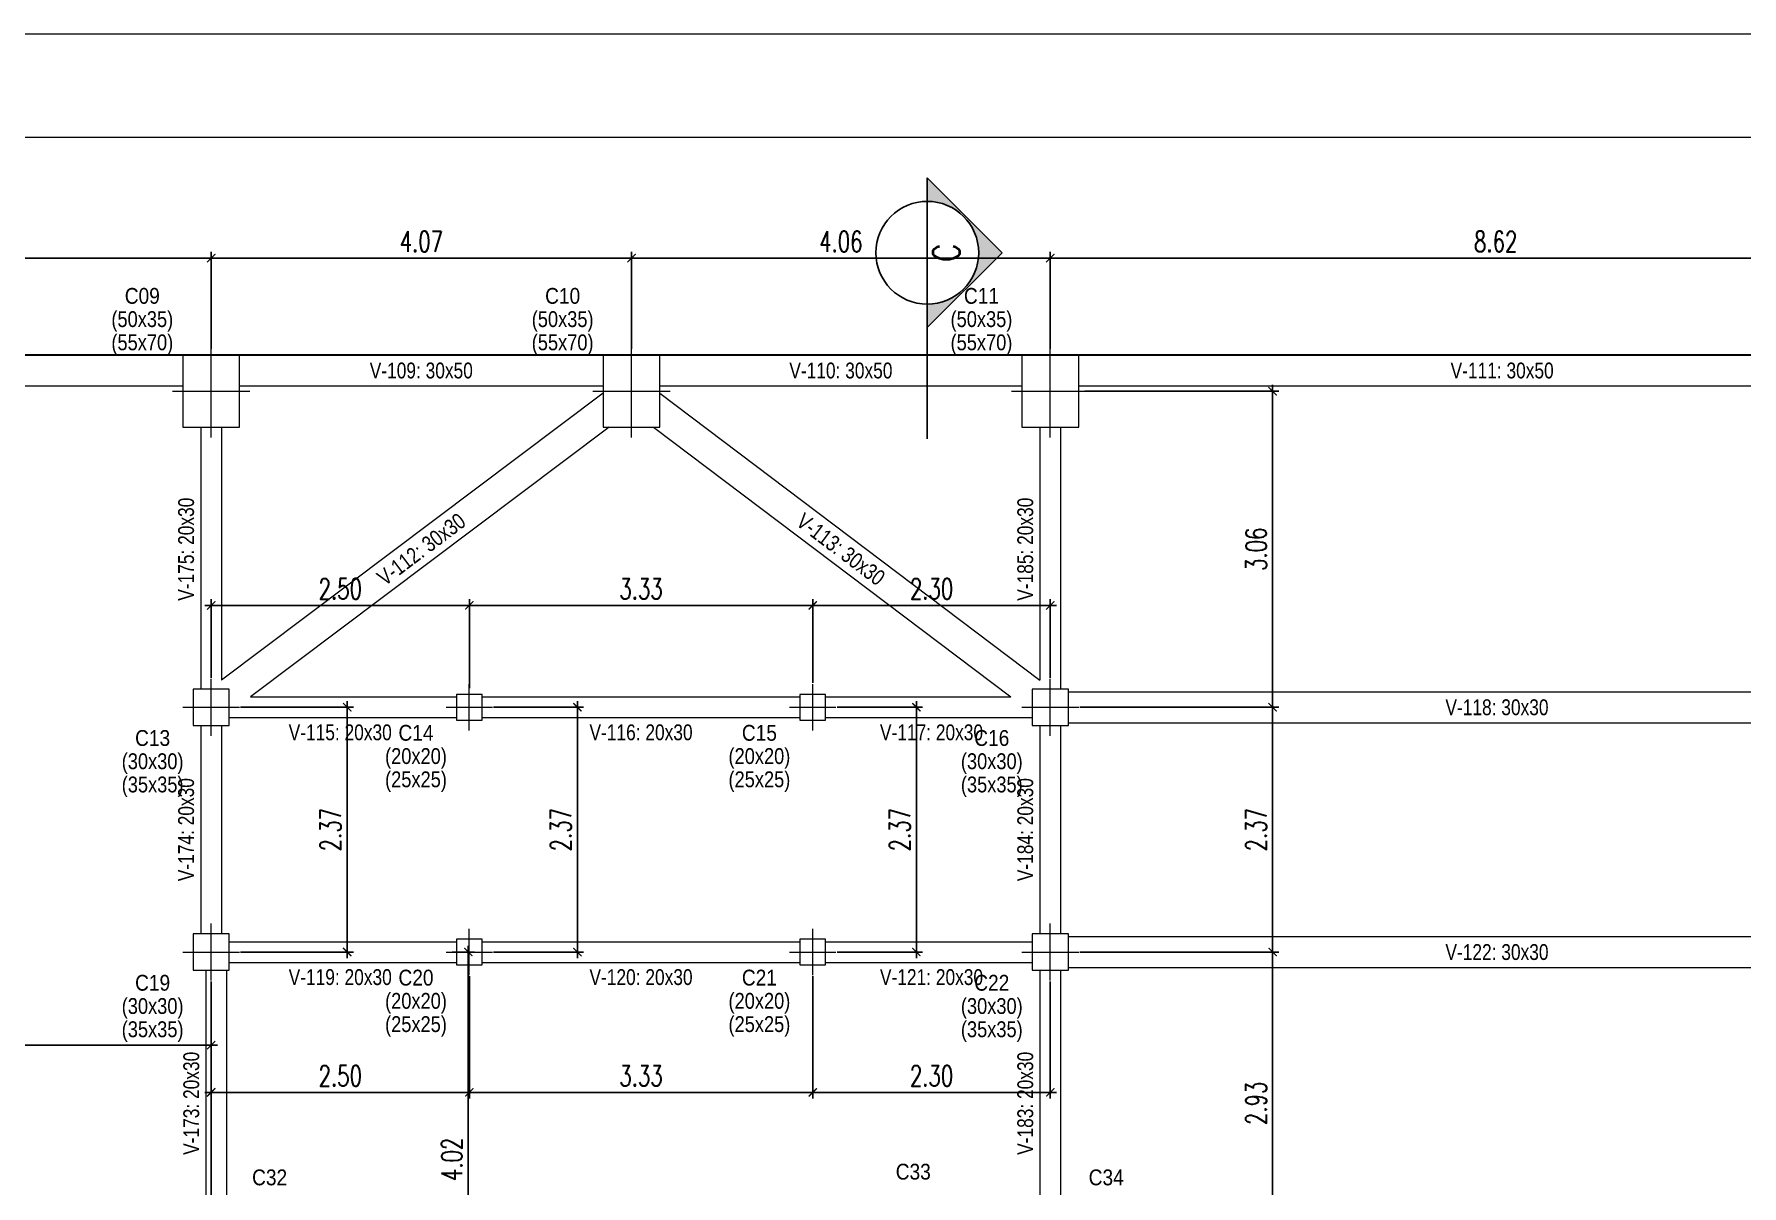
# Model space of a CAD drawing. Header units: millimetres. Extents: x 2 to 158, y -69 to 77.
# Drawn here: x 46.37 to 62.91, y 62.37 to 73.52 of the extents above; entities that cross this region are included whole.
import ezdxf
from ezdxf.enums import TextEntityAlignment as Align

# ---------------------------------------------------------------- set-up
doc = ezdxf.new("R2010")
doc.units = ezdxf.units.MM
doc.linetypes.add('DASHED2', pattern=[0.375, 0.25, -0.125])
for name, color, linetype, lineweight in [('COLUMNA_DIM', 4, 'Continuous', 9), ('COLUMNA_REF', 3, 'Continuous', 9), ('COLUMNAS_EJES', 1, 'Continuous', 9), ('PILAR_HORMIGON', 2, 'Continuous', 0), ('RECUAD_LIMITES', 2, 'Continuous', 0), ('RECUAD_MARCO', 1, 'Continuous', 20), ('SILUETAS', 6, 'Continuous', 5), ('VIG_CARAS', 5, 'Continuous', 0), ('VIG_DIM_VIGAS', 3, 'Continuous', 9)]:
    doc.layers.add(name, color=color, linetype=linetype, lineweight=lineweight)
doc.layers.add('DN-100-TITULOS 02', color=2, linetype='Continuous')
doc.styles.add('COTAS', font='romans.shx', dxfattribs={"width": 0.7})
doc.styles.add('CYPETXT_romans', font='arial.ttf', dxfattribs={"height": 0.2})
doc.styles.add('ROMANS', font='romans.shx', dxfattribs={"width": 0.8})
doc.dimstyles.new('COTA 100', dxfattribs={"dimscale": 200, "dimtxt": 0.001, "dimasz": 0.0004, "dimexe": 0.0003, "dimexo": 0.0003, "dimgap": 0.0003, "dimtad": 1, "dimzin": 4, "dimdsep": 46, "dimtxsty": 'COTAS', "dimblk": 'ARCHTICK', "dimcen": -0.02, "dimdle": 0.0003, "dimclrd": 256, "dimclre": 256, "dimclrt": 2, "dimadec": 0, "dimazin": 0, "dimtfac": 1, "dimtix": 1, "dimtmove": 2, "dimatfit": 3, "dimldrblk": 'ORIGIN', "dimfxl": 1, "dimtolj": 1, "dimtzin": 0, "dimarcsym": 0})

# ---------------------------------------------------------------- blocks, each defined once
blk = doc.blocks.new('Ejes de la columna')
at = {"layer": 'COLUMNAS_EJES'}
for p, q in [((0, -0.5), (0, 0.5)), ((-0.5, 0), (0.5, 0))]:
    blk.add_line(p, q, dxfattribs=at)
blk = doc.blocks.new('_ArchTick')
at = {"color": 0, "const_width": 0.15}
blk.add_lwpolyline([(-0.5, -0.5), (0.5, 0.5)], dxfattribs=at)
blk = doc.blocks.new('*D45')
at = {"lineweight": -2, "transparency": 16777216}
for p, q in [((43.09, 71.348), (48.145, 71.348)), ((43.15, 70.469), (43.15, 71.408)), ((48.085, 70.469), (48.085, 71.408))]:
    blk.add_line(p, q, dxfattribs=at)
at = {"layer": 'Defpoints', "color": 0, "transparency": 16777216}
for p in [(48.085, 71.348), (43.15, 70.409), (48.085, 70.409)]:
    blk.add_point(p, dxfattribs=at)
at = {"lineweight": -2, "transparency": 16777216, "xscale": 0.08, "yscale": 0.08, "zscale": 0.08, "rotation": 180}
blk.add_blockref('_ArchTick', (43.15, 71.348), dxfattribs=at)
at = {"lineweight": -2, "transparency": 16777216, "xscale": 0.08, "yscale": 0.08, "zscale": 0.08}
blk.add_blockref('_ArchTick', (48.085, 71.348), dxfattribs=at)
at = {"color": 2, "transparency": 16777216, "insert": (45.617, 71.508), "char_height": 0.2, "attachment_point": 5, "style": 'COTAS'}
blk.add_mtext('\\A1;4.94', dxfattribs=at)
blk = doc.blocks.new('_Origin')
at = {"color": 0, "linetype": 'ByBlock', "lineweight": -2}
blk.add_line((0, 0), (-1, 0), dxfattribs=at)
blk.add_circle((0, 0), 0.5, dxfattribs=at)
blk = doc.blocks.new('*D46')
at = {"lineweight": -2, "transparency": 16777216}
for p, q in [((48.025, 71.348), (52.215, 71.348)), ((48.085, 70.469), (48.085, 71.408)), ((52.155, 70.469), (52.155, 71.408))]:
    blk.add_line(p, q, dxfattribs=at)
at = {"layer": 'Defpoints', "color": 0, "transparency": 16777216}
for p in [(52.155, 71.348), (48.085, 70.409), (52.155, 70.409)]:
    blk.add_point(p, dxfattribs=at)
at = {"lineweight": -2, "transparency": 16777216, "xscale": 0.08, "yscale": 0.08, "zscale": 0.08, "rotation": 180}
blk.add_blockref('_ArchTick', (48.085, 71.348), dxfattribs=at)
at = {"lineweight": -2, "transparency": 16777216, "xscale": 0.08, "yscale": 0.08, "zscale": 0.08}
blk.add_blockref('_ArchTick', (52.155, 71.348), dxfattribs=at)
at = {"color": 2, "transparency": 16777216, "insert": (50.12, 71.508), "char_height": 0.2, "attachment_point": 5, "style": 'COTAS'}
blk.add_mtext('\\A1;4.07', dxfattribs=at)
blk = doc.blocks.new('*D47')
at = {"lineweight": -2, "transparency": 16777216}
for p, q in [((52.095, 71.348), (56.27, 71.348)), ((52.155, 70.469), (52.155, 71.408)), ((56.21, 70.469), (56.21, 71.408))]:
    blk.add_line(p, q, dxfattribs=at)
at = {"layer": 'Defpoints', "color": 0, "transparency": 16777216}
for p in [(56.21, 71.348), (52.155, 70.409), (56.21, 70.409)]:
    blk.add_point(p, dxfattribs=at)
at = {"lineweight": -2, "transparency": 16777216, "xscale": 0.08, "yscale": 0.08, "zscale": 0.08, "rotation": 180}
blk.add_blockref('_ArchTick', (52.155, 71.348), dxfattribs=at)
at = {"lineweight": -2, "transparency": 16777216, "xscale": 0.08, "yscale": 0.08, "zscale": 0.08}
blk.add_blockref('_ArchTick', (56.21, 71.348), dxfattribs=at)
at = {"color": 2, "transparency": 16777216, "insert": (54.182, 71.508), "char_height": 0.2, "attachment_point": 5, "style": 'COTAS'}
blk.add_mtext('\\A1;4.06', dxfattribs=at)
blk = doc.blocks.new('*D48')
at = {"lineweight": -2, "transparency": 16777216}
for p, q in [((56.15, 71.348), (64.895, 71.348)), ((56.21, 70.469), (56.21, 71.408)), ((64.835, 70.529), (64.835, 71.408))]:
    blk.add_line(p, q, dxfattribs=at)
at = {"layer": 'Defpoints', "color": 0, "transparency": 16777216}
for p in [(64.835, 71.348), (64.835, 70.469), (56.21, 70.409)]:
    blk.add_point(p, dxfattribs=at)
at = {"lineweight": -2, "transparency": 16777216, "xscale": 0.08, "yscale": 0.08, "zscale": 0.08, "rotation": 180}
blk.add_blockref('_ArchTick', (56.21, 71.348), dxfattribs=at)
at = {"lineweight": -2, "transparency": 16777216, "xscale": 0.08, "yscale": 0.08, "zscale": 0.08}
blk.add_blockref('_ArchTick', (64.835, 71.348), dxfattribs=at)
at = {"color": 2, "transparency": 16777216, "insert": (60.522, 71.508), "char_height": 0.2, "attachment_point": 5, "style": 'COTAS'}
blk.add_mtext('\\A1;8.62', dxfattribs=at)
blk = doc.blocks.new('*D56')
at = {"lineweight": -2, "transparency": 16777216}
for p, q in [((43.09, 63.727), (48.145, 63.727)), ((43.15, 62.059), (43.15, 63.787)), ((48.085, 61.934), (48.085, 63.787))]:
    blk.add_line(p, q, dxfattribs=at)
at = {"layer": 'Defpoints', "color": 0, "transparency": 16777216}
for p in [(48.085, 63.727), (43.15, 61.999), (48.085, 61.874)]:
    blk.add_point(p, dxfattribs=at)
at = {"lineweight": -2, "transparency": 16777216, "xscale": 0.08, "yscale": 0.08, "zscale": 0.08, "rotation": 180}
blk.add_blockref('_ArchTick', (43.15, 63.727), dxfattribs=at)
at = {"lineweight": -2, "transparency": 16777216, "xscale": 0.08, "yscale": 0.08, "zscale": 0.08}
blk.add_blockref('_ArchTick', (48.085, 63.727), dxfattribs=at)
at = {"color": 2, "transparency": 16777216, "insert": (45.617, 63.887), "char_height": 0.2, "attachment_point": 5, "style": 'COTAS'}
blk.add_mtext('\\A1;4.94', dxfattribs=at)
blk = doc.blocks.new('*D13')
at = {"lineweight": -2, "transparency": 16777216}
for p, q in [((58.362, 70.119), (58.362, 66.939)), ((56.545, 70.059), (58.422, 70.059)), ((56.495, 66.999), (58.422, 66.999))]:
    blk.add_line(p, q, dxfattribs=at)
at = {"layer": 'Defpoints', "color": 0, "transparency": 16777216}
for p in [(56.485, 70.059), (56.435, 66.999), (58.362, 66.999)]:
    blk.add_point(p, dxfattribs=at)
at = {"lineweight": -2, "transparency": 16777216, "xscale": 0.08, "yscale": 0.08, "zscale": 0.08}
for p, rotation in [((58.362, 70.059), 90), ((58.362, 66.999), 270)]:
    blk.add_blockref('_ArchTick', p, dxfattribs=dict(at, rotation=rotation))
at = {"color": 2, "transparency": 16777216, "insert": (58.202, 68.529), "char_height": 0.2, "attachment_point": 5, "rotation": 90, "style": 'COTAS'}
blk.add_mtext('\\A1;3.06', dxfattribs=at)
blk = doc.blocks.new('*D14')
at = {"lineweight": -2, "transparency": 16777216}
for p, q in [((56.495, 66.999), (58.422, 66.999)), ((58.362, 67.059), (58.362, 64.569)), ((56.495, 64.629), (58.422, 64.629))]:
    blk.add_line(p, q, dxfattribs=at)
at = {"layer": 'Defpoints', "color": 0, "transparency": 16777216}
for p in [(56.435, 66.999), (56.435, 64.629), (58.362, 64.629)]:
    blk.add_point(p, dxfattribs=at)
at = {"lineweight": -2, "transparency": 16777216, "xscale": 0.08, "yscale": 0.08, "zscale": 0.08}
for p, rotation in [((58.362, 66.999), 90), ((58.362, 64.629), 270)]:
    blk.add_blockref('_ArchTick', p, dxfattribs=dict(at, rotation=rotation))
at = {"color": 2, "transparency": 16777216, "insert": (58.202, 65.814), "char_height": 0.2, "attachment_point": 5, "rotation": 90, "style": 'COTAS'}
blk.add_mtext('\\A1;2.37', dxfattribs=at)
blk = doc.blocks.new('*D15')
at = {"lineweight": -2, "transparency": 16777216}
for p, q in [((58.362, 64.689), (58.362, 61.639)), ((56.495, 64.629), (58.422, 64.629)), ((56.47, 61.699), (58.422, 61.699))]:
    blk.add_line(p, q, dxfattribs=at)
at = {"layer": 'Defpoints', "color": 0, "transparency": 16777216}
for p in [(56.435, 64.629), (56.41, 61.699), (58.362, 61.699)]:
    blk.add_point(p, dxfattribs=at)
at = {"lineweight": -2, "transparency": 16777216, "xscale": 0.08, "yscale": 0.08, "zscale": 0.08}
for p, rotation in [((58.362, 64.629), 90), ((58.362, 61.699), 270)]:
    blk.add_blockref('_ArchTick', p, dxfattribs=dict(at, rotation=rotation))
at = {"color": 2, "transparency": 16777216, "insert": (58.202, 63.164), "char_height": 0.2, "attachment_point": 5, "rotation": 90, "style": 'COTAS'}
blk.add_mtext('\\A1;2.93', dxfattribs=at)
blk = doc.blocks.new('*D18')
at = {"lineweight": -2, "transparency": 16777216}
for p, q in [((48.025, 67.985), (50.645, 67.985)), ((48.085, 67.284), (48.085, 68.045)), ((50.585, 67.184), (50.585, 68.045))]:
    blk.add_line(p, q, dxfattribs=at)
at = {"layer": 'Defpoints', "color": 0, "transparency": 16777216}
for p in [(50.585, 67.985), (48.085, 67.224), (50.585, 67.124)]:
    blk.add_point(p, dxfattribs=at)
at = {"lineweight": -2, "transparency": 16777216, "xscale": 0.08, "yscale": 0.08, "zscale": 0.08, "rotation": 180}
blk.add_blockref('_ArchTick', (48.085, 67.985), dxfattribs=at)
at = {"lineweight": -2, "transparency": 16777216, "xscale": 0.08, "yscale": 0.08, "zscale": 0.08}
blk.add_blockref('_ArchTick', (50.585, 67.985), dxfattribs=at)
at = {"color": 2, "transparency": 16777216, "insert": (49.335, 68.145), "char_height": 0.2, "attachment_point": 5, "style": 'COTAS'}
blk.add_mtext('\\A1;2.50', dxfattribs=at)
blk = doc.blocks.new('*D19')
at = {"lineweight": -2, "transparency": 16777216}
for p, q in [((50.525, 67.985), (53.97, 67.985)), ((50.585, 67.184), (50.585, 68.045)), ((53.91, 67.234), (53.91, 68.045))]:
    blk.add_line(p, q, dxfattribs=at)
at = {"layer": 'Defpoints', "color": 0, "transparency": 16777216}
for p in [(53.91, 67.985), (53.91, 67.174), (50.585, 67.124)]:
    blk.add_point(p, dxfattribs=at)
at = {"lineweight": -2, "transparency": 16777216, "xscale": 0.08, "yscale": 0.08, "zscale": 0.08, "rotation": 180}
blk.add_blockref('_ArchTick', (50.585, 67.985), dxfattribs=at)
at = {"lineweight": -2, "transparency": 16777216, "xscale": 0.08, "yscale": 0.08, "zscale": 0.08}
blk.add_blockref('_ArchTick', (53.91, 67.985), dxfattribs=at)
at = {"color": 2, "transparency": 16777216, "insert": (52.247, 68.145), "char_height": 0.2, "attachment_point": 5, "style": 'COTAS'}
blk.add_mtext('\\A1;3.33', dxfattribs=at)
blk = doc.blocks.new('*D20')
at = {"lineweight": -2, "transparency": 16777216}
for p, q in [((53.85, 67.985), (56.27, 67.985)), ((53.91, 67.234), (53.91, 68.045)), ((56.21, 67.284), (56.21, 68.045))]:
    blk.add_line(p, q, dxfattribs=at)
at = {"layer": 'Defpoints', "color": 0, "transparency": 16777216}
for p in [(56.21, 67.985), (53.91, 67.174), (56.21, 67.224)]:
    blk.add_point(p, dxfattribs=at)
at = {"lineweight": -2, "transparency": 16777216, "xscale": 0.08, "yscale": 0.08, "zscale": 0.08, "rotation": 180}
blk.add_blockref('_ArchTick', (53.91, 67.985), dxfattribs=at)
at = {"lineweight": -2, "transparency": 16777216, "xscale": 0.08, "yscale": 0.08, "zscale": 0.08}
blk.add_blockref('_ArchTick', (56.21, 67.985), dxfattribs=at)
at = {"color": 2, "transparency": 16777216, "insert": (55.06, 68.145), "char_height": 0.2, "attachment_point": 5, "style": 'COTAS'}
blk.add_mtext('\\A1;2.30', dxfattribs=at)
blk = doc.blocks.new('*D21')
at = {"lineweight": -2, "transparency": 16777216}
for p, q in [((48.085, 64.344), (48.085, 63.21)), ((50.585, 64.394), (50.585, 63.21)), ((48.025, 63.27), (50.645, 63.27))]:
    blk.add_line(p, q, dxfattribs=at)
at = {"layer": 'Defpoints', "color": 0, "transparency": 16777216}
for p in [(48.085, 64.404), (50.585, 64.454), (50.585, 63.27)]:
    blk.add_point(p, dxfattribs=at)
at = {"lineweight": -2, "transparency": 16777216, "xscale": 0.08, "yscale": 0.08, "zscale": 0.08, "rotation": 180}
blk.add_blockref('_ArchTick', (48.085, 63.27), dxfattribs=at)
at = {"lineweight": -2, "transparency": 16777216, "xscale": 0.08, "yscale": 0.08, "zscale": 0.08}
blk.add_blockref('_ArchTick', (50.585, 63.27), dxfattribs=at)
at = {"color": 2, "transparency": 16777216, "insert": (49.335, 63.43), "char_height": 0.2, "attachment_point": 5, "style": 'COTAS'}
blk.add_mtext('\\A1;2.50', dxfattribs=at)
blk = doc.blocks.new('*D22')
at = {"lineweight": -2, "transparency": 16777216}
for p, q in [((50.585, 64.394), (50.585, 63.21)), ((53.91, 64.394), (53.91, 63.21)), ((50.525, 63.27), (53.97, 63.27))]:
    blk.add_line(p, q, dxfattribs=at)
at = {"layer": 'Defpoints', "color": 0, "transparency": 16777216}
for p in [(50.585, 64.454), (53.91, 64.454), (53.91, 63.27)]:
    blk.add_point(p, dxfattribs=at)
at = {"lineweight": -2, "transparency": 16777216, "xscale": 0.08, "yscale": 0.08, "zscale": 0.08, "rotation": 180}
blk.add_blockref('_ArchTick', (50.585, 63.27), dxfattribs=at)
at = {"lineweight": -2, "transparency": 16777216, "xscale": 0.08, "yscale": 0.08, "zscale": 0.08}
blk.add_blockref('_ArchTick', (53.91, 63.27), dxfattribs=at)
at = {"color": 2, "transparency": 16777216, "insert": (52.247, 63.43), "char_height": 0.2, "attachment_point": 5, "style": 'COTAS'}
blk.add_mtext('\\A1;3.33', dxfattribs=at)
blk = doc.blocks.new('*D23')
at = {"lineweight": -2, "transparency": 16777216}
for p, q in [((53.91, 64.394), (53.91, 63.21)), ((56.21, 64.344), (56.21, 63.21)), ((53.85, 63.27), (56.27, 63.27))]:
    blk.add_line(p, q, dxfattribs=at)
at = {"layer": 'Defpoints', "color": 0, "transparency": 16777216}
for p in [(53.91, 64.454), (56.21, 64.404), (56.21, 63.27)]:
    blk.add_point(p, dxfattribs=at)
at = {"lineweight": -2, "transparency": 16777216, "xscale": 0.08, "yscale": 0.08, "zscale": 0.08, "rotation": 180}
blk.add_blockref('_ArchTick', (53.91, 63.27), dxfattribs=at)
at = {"lineweight": -2, "transparency": 16777216, "xscale": 0.08, "yscale": 0.08, "zscale": 0.08}
blk.add_blockref('_ArchTick', (56.21, 63.27), dxfattribs=at)
at = {"color": 2, "transparency": 16777216, "insert": (55.06, 63.43), "char_height": 0.2, "attachment_point": 5, "style": 'COTAS'}
blk.add_mtext('\\A1;2.30', dxfattribs=at)
blk = doc.blocks.new('*D31')
at = {"lineweight": -2, "transparency": 16777216}
for p, q in [((48.37, 66.999), (49.462, 66.999)), ((49.402, 67.059), (49.402, 64.569)), ((48.37, 64.629), (49.462, 64.629))]:
    blk.add_line(p, q, dxfattribs=at)
at = {"layer": 'Defpoints', "color": 0, "transparency": 16777216}
for p in [(48.31, 66.999), (48.31, 64.629), (49.402, 64.629)]:
    blk.add_point(p, dxfattribs=at)
at = {"lineweight": -2, "transparency": 16777216, "xscale": 0.08, "yscale": 0.08, "zscale": 0.08}
for p, rotation in [((49.402, 66.999), 90), ((49.402, 64.629), 270)]:
    blk.add_blockref('_ArchTick', p, dxfattribs=dict(at, rotation=rotation))
at = {"color": 2, "transparency": 16777216, "insert": (49.242, 65.814), "char_height": 0.2, "attachment_point": 5, "rotation": 90, "style": 'COTAS'}
blk.add_mtext('\\A1;2.37', dxfattribs=at)
blk = doc.blocks.new('*D32')
at = {"lineweight": -2, "transparency": 16777216}
for p, q in [((50.82, 66.999), (51.691, 66.999)), ((51.631, 67.059), (51.631, 64.569)), ((50.82, 64.629), (51.691, 64.629))]:
    blk.add_line(p, q, dxfattribs=at)
at = {"layer": 'Defpoints', "color": 0, "transparency": 16777216}
for p in [(50.76, 66.999), (50.76, 64.629), (51.631, 64.629)]:
    blk.add_point(p, dxfattribs=at)
at = {"lineweight": -2, "transparency": 16777216, "xscale": 0.08, "yscale": 0.08, "zscale": 0.08}
for p, rotation in [((51.631, 66.999), 90), ((51.631, 64.629), 270)]:
    blk.add_blockref('_ArchTick', p, dxfattribs=dict(at, rotation=rotation))
at = {"color": 2, "transparency": 16777216, "insert": (51.471, 65.814), "char_height": 0.2, "attachment_point": 5, "rotation": 90, "style": 'COTAS'}
blk.add_mtext('\\A1;2.37', dxfattribs=at)
blk = doc.blocks.new('*D33')
at = {"lineweight": -2, "transparency": 16777216}
for p, q in [((54.145, 66.999), (54.973, 66.999)), ((54.913, 67.059), (54.913, 64.569)), ((54.145, 64.629), (54.973, 64.629))]:
    blk.add_line(p, q, dxfattribs=at)
at = {"layer": 'Defpoints', "color": 0, "transparency": 16777216}
for p in [(54.085, 66.999), (54.085, 64.629), (54.913, 64.629)]:
    blk.add_point(p, dxfattribs=at)
at = {"lineweight": -2, "transparency": 16777216, "xscale": 0.08, "yscale": 0.08, "zscale": 0.08}
for p, rotation in [((54.913, 66.999), 90), ((54.913, 64.629), 270)]:
    blk.add_blockref('_ArchTick', p, dxfattribs=dict(at, rotation=rotation))
at = {"color": 2, "transparency": 16777216, "insert": (54.753, 65.814), "char_height": 0.2, "attachment_point": 5, "rotation": 90, "style": 'COTAS'}
blk.add_mtext('\\A1;2.37', dxfattribs=at)
blk = doc.blocks.new('*D72')
at = {"lineweight": -2, "transparency": 16777216}
for p, q in [((50.575, 64.689), (50.575, 60.553)), ((50.42, 64.629), (50.635, 64.629)), ((50.053, 60.613), (50.635, 60.613))]:
    blk.add_line(p, q, dxfattribs=at)
at = {"layer": 'Defpoints', "color": 0, "transparency": 16777216}
for p in [(50.36, 64.629), (49.993, 60.613), (50.575, 60.613)]:
    blk.add_point(p, dxfattribs=at)
at = {"lineweight": -2, "transparency": 16777216, "xscale": 0.08, "yscale": 0.08, "zscale": 0.08}
for p, rotation in [((50.575, 64.629), 90), ((50.575, 60.613), 270)]:
    blk.add_blockref('_ArchTick', p, dxfattribs=dict(at, rotation=rotation))
at = {"color": 2, "transparency": 16777216, "insert": (50.415, 62.621), "char_height": 0.2, "attachment_point": 5, "rotation": 90, "style": 'COTAS'}
blk.add_mtext('\\A1;4.02', dxfattribs=at)
blk = doc.blocks.new('DEN CORTE')
blk.add_hatch(color=256).paths.add_polyline_path([(1.729, 0), (1.9, 0), (1.355, 0.545), (0.81, 0), (0.98, 0, -1)])
for p, q in [((0.81, 0), (1.355, 0.545)), ((1.9, 0), (1.355, 0.545)), ((0.81, 0), (0, 0)), ((0.81, 0), (1.9, 0))]:
    blk.add_line(p, q)
blk.add_circle((1.355, 0), 0.374)
at = {"style": 'ROMANS', "width": 0.8}
for tag, p in [('NUMEROCORTE', (1.355, 0.043)), ('LAMINA', (1.355, -0.233))]:
    blk.add_attdef(tag, text='', height=0.19, dxfattribs=at).set_placement(p, align=Align.CENTER)

msp = doc.modelspace()

# ---------------------------------------------------------------- linework, layer by layer
at = {"layer": 'PILAR_HORMIGON'}
for points in [[(47.80959, 69.70939), (48.35959, 69.70939), (48.35959, 70.40939), (47.80959, 70.40939), (47.80959, 69.70939)], [(51.87959, 69.70939), (52.42959, 69.70939), (52.42959, 70.40939), (51.87959, 70.40939), (51.87959, 69.70939)], [(55.93466, 69.70939), (56.48466, 69.70939), (56.48466, 70.40939), (55.93466, 70.40939), (55.93466, 69.70939)], [(47.90959, 66.82368), (48.25959, 66.82368), (48.25959, 67.17368), (47.90959, 67.17368), (47.90959, 66.82368)], [(56.03466, 66.82368), (56.38466, 66.82368), (56.38466, 67.17368), (56.03466, 67.17368), (56.03466, 66.82368)], [(50.45959, 66.87368), (50.70959, 66.87368), (50.70959, 67.12368), (50.45959, 67.12368), (50.45959, 66.87368)], [(53.78466, 66.87368), (54.03466, 66.87368), (54.03466, 67.12368), (53.78466, 67.12368), (53.78466, 66.87368)], [(47.90959, 64.45368), (48.25959, 64.45368), (48.25959, 64.80368), (47.90959, 64.80368), (47.90959, 64.45368)], [(50.45959, 64.50368), (50.70959, 64.50368), (50.70959, 64.75368), (50.45959, 64.75368), (50.45959, 64.50368)], [(53.78466, 64.50368), (54.03466, 64.50368), (54.03466, 64.75368), (53.78466, 64.75368), (53.78466, 64.50368)], [(56.03466, 64.45368), (56.38466, 64.45368), (56.38466, 64.80368), (56.03466, 64.80368), (56.03466, 64.45368)]]:
    msp.add_lwpolyline(points, close=True, dxfattribs=at)
at = {"layer": 'RECUAD_LIMITES'}
msp.add_lwpolyline([(2.2137, 48.9159), (86.1137, 48.9159), (86.1137, 73.5159), (2.2137, 73.5159), (2.2137, 48.9159)], close=True, dxfattribs=at)
at = {"layer": 'RECUAD_MARCO'}
msp.add_lwpolyline([(4.7137, 49.9159), (85.1137, 49.9159), (85.1137, 72.5159), (4.7137, 72.5159), (4.7137, 49.9159)], close=True, dxfattribs=at)
at = {"layer": 'SILUETAS', "color": 1, "linetype": 'DASHED2', "const_width": 0.02}
msp.add_lwpolyline([(8.45644, 70.40939), (7.82804, 56.08939), (10.69763, 53.08939), (65.18466, 53.08939), (65.18466, 70.40939), (8.45644, 70.40939)], dxfattribs=at)
at = {"layer": 'VIG_CARAS'}
for p, q in [((43.42459, 70.40939), (47.80959, 70.40939)), ((48.35959, 70.40939), (51.87959, 70.40939)), ((52.42959, 70.40939), (55.93466, 70.40939)), ((56.48466, 70.40939), (64.60966, 70.40939)), ((43.42459, 70.10939), (47.80959, 70.10939)), ((48.35959, 70.10939), (51.87959, 70.10939)), ((52.42959, 70.10939), (55.93466, 70.10939)), ((56.48466, 70.10939), (64.60966, 70.10939)), ((51.87959, 70.04027), (48.18459, 67.26156)), ((52.42959, 70.03975), (56.10966, 67.26209)), ((47.98459, 69.70939), (47.98459, 67.17368)), ((48.18459, 69.70939), (48.18459, 67.26156)), ((51.93875, 69.70939), (48.46714, 67.09868)), ((52.36932, 69.70939), (55.82819, 67.09868)), ((56.10966, 69.70939), (56.10966, 67.26209)), ((56.30966, 69.70939), (56.30966, 67.17368)), ((56.38466, 67.14868), (64.50966, 67.14868)), ((48.46714, 67.09868), (50.45959, 67.09868)), ((50.70959, 67.09868), (53.78466, 67.09868)), ((54.03466, 67.09868), (55.82819, 67.09868)), ((47.98459, 66.82368), (47.98459, 64.80368)), ((48.18459, 66.82368), (48.18459, 64.80368)), ((48.25959, 66.89868), (50.45959, 66.89868)), ((50.70959, 66.89868), (53.78466, 66.89868)), ((54.03466, 66.89868), (56.03466, 66.89868)), ((56.10966, 66.82368), (56.10966, 64.80368)), ((56.30966, 66.82368), (56.30966, 64.80368)), ((56.38466, 66.84868), (64.50966, 66.84868)), ((48.25959, 64.72868), (50.45959, 64.72868)), ((50.70959, 64.72868), (53.78466, 64.72868)), ((54.03466, 64.72868), (56.03466, 64.72868)), ((56.38466, 64.77868), (64.50966, 64.77868)), ((48.25959, 64.52868), (50.45959, 64.52868)), ((50.70959, 64.52868), (53.78466, 64.52868)), ((54.03466, 64.52868), (56.03466, 64.52868)), ((48.03459, 64.45368), (48.03459, 61.87439)), ((48.23459, 64.45368), (48.23459, 61.87439)), ((56.10966, 64.45368), (56.10966, 61.87439)), ((56.30966, 64.45368), (56.30966, 61.87439)), ((56.38466, 64.47868), (64.50966, 64.47868))]:
    msp.add_line(p, q, dxfattribs=at)

# ---------------------------------------------------------------- block references
at = {"layer": 'COLUMNAS_EJES'}
for p, xscale, yscale in [((48.08459, 70.05939), 0.75, 0.9000000000000001), ((52.15459, 70.05939), 0.75, 0.9000000000000001), ((56.20966, 70.05939), 0.75, 0.9000000000000001), ((48.08459, 66.99868), 0.55, 0.55), ((50.58459, 66.99868), 0.4500000000000001, 0.4500000000000001), ((53.90966, 66.99868), 0.4500000000000001, 0.4500000000000001), ((56.20966, 66.99868), 0.55, 0.55), ((48.08459, 64.62868), 0.55, 0.55), ((50.58459, 64.62868), 0.4500000000000001, 0.4500000000000001), ((53.90966, 64.62868), 0.4500000000000001, 0.4500000000000001), ((56.20966, 64.62868), 0.55, 0.55)]:
    msp.add_blockref('Ejes de la columna', p, dxfattribs=dict(at, xscale=xscale, yscale=yscale))
at = {"layer": 'DN-100-TITULOS 02'}
ref = msp.add_blockref('DEN CORTE', (55.01895, 69.59761), dxfattribs=dict(at, xscale=-1.329999999999984, yscale=1.329999999999984, zscale=1.329999999999984, rotation=270))
ref.add_attrib('NUMEROCORTE', 'C', dxfattribs={"layer": '0', "height": 0.2527, "rotation": 270, "style": 'ROMANS', "text_generation_flag": 2, "width": 0.8}).set_placement((55.07679, 71.39953), align=Align.CENTER)

# ---------------------------------------------------------------- texts
at = {"layer": 'COLUMNA_DIM', "style": 'CYPETXT_romans', "width": 0.824404}
for s, p in [('(50x35)', (47.41822, 70.75689)), ('(50x35)', (51.48822, 70.75689)), ('(50x35)', (55.54329, 70.75689)), ('(55x70)', (47.41822, 70.53189)), ('(55x70)', (51.48822, 70.53189)), ('(55x70)', (55.54329, 70.53189)), ('(30x30)', (47.51822, 66.47618)), ('(20x20)', (50.06822, 66.52618)), ('(20x20)', (53.39329, 66.52618)), ('(30x30)', (55.64329, 66.47618)), ('(35x35)', (47.51822, 66.25118)), ('(25x25)', (50.06822, 66.30118)), ('(25x25)', (53.39329, 66.30118)), ('(35x35)', (55.64329, 66.25118)), ('(30x30)', (47.51822, 64.10618)), ('(20x20)', (50.06822, 64.15618)), ('(20x20)', (53.39329, 64.15618)), ('(30x30)', (55.64329, 64.10618)), ('(25x25)', (50.06822, 63.93118)), ('(25x25)', (53.39329, 63.93118)), ('(35x35)', (47.51822, 63.88118)), ('(35x35)', (55.64329, 63.88118))]:
    msp.add_text(s, height=0.153333, dxfattribs=at).set_placement(p, align=Align.MIDDLE_CENTER)
at = {"layer": 'COLUMNA_REF', "style": 'CYPETXT_romans', "width": 0.864}
for s, p in [('C09', (47.41822, 70.98189)), ('C10', (51.48822, 70.98189)), ('C11', (55.54329, 70.98189)), ('C14', (50.06822, 66.75118)), ('C15', (53.39329, 66.75118)), ('C13', (47.51822, 66.70118)), ('C16', (55.64329, 66.70118)), ('C19', (47.51822, 64.33118)), ('C20', (50.06822, 64.38118)), ('C21', (53.39329, 64.38118)), ('C22', (55.64329, 64.33118)), ('C32', (48.65097, 62.44689)), ('C33', (54.88286, 62.50213)), ('C34', (56.75104, 62.44689))]:
    msp.add_text(s, height=0.153333, dxfattribs=at).set_placement(p, align=Align.MIDDLE_CENTER)
at = {"layer": 'VIG_DIM_VIGAS', "style": 'CYPETXT_romans', "width": 0.783571}
for s, p in [('V-109: 30x50', (50.11959, 70.25939)), ('V-110: 30x50', (54.18213, 70.25939)), ('V-111: 30x50', (60.58466, 70.25939)), ('V-118: 30x30', (60.53466, 66.99868)), ('V-115: 20x30', (49.33459, 66.75618)), ('V-116: 20x30', (52.24713, 66.75618)), ('V-117: 20x30', (55.05966, 66.75618)), ('V-122: 30x30', (60.53466, 64.62868)), ('V-119: 20x30', (49.33459, 64.38618)), ('V-120: 20x30', (52.24713, 64.38618)), ('V-121: 20x30', (55.05966, 64.38618))]:
    msp.add_text(s, height=0.1533333, dxfattribs=at).set_placement(p, align=Align.MIDDLE_CENTER)
for s, rotation, p in [('V-175: 20x30', 90, (47.84209, 68.52903)), ('V-185: 20x30', 90, (55.96716, 68.52903)), ('V-112: 30x30', 36.944038, (50.11959, 68.52903)), ('V-113: 30x30', 322.954892, (54.18213, 68.52903)), ('V-174: 20x30', 90, (47.84209, 65.81368)), ('V-184: 20x30', 90, (55.96716, 65.81368)), ('V-173: 20x30', 90, (47.89209, 63.16403)), ('V-183: 20x30', 90, (55.96716, 63.16403))]:
    msp.add_text(s, height=0.1533333, rotation=rotation, dxfattribs=at).set_placement(p, align=Align.MIDDLE_CENTER)

# ---------------------------------------------------------------- dimensions: what is measured, and where the dimension line sits
for base, p1, p2, picture, middle in [((48.0845945, 71.3478153867), (43.1495945, 70.409388091), (48.0845945, 70.409388091), '*D45', (45.6170945, 71.5078153867)), ((52.15459, 71.34782), (48.08459, 70.40939), (52.15459, 70.40939), '*D46', (50.11959, 71.50782)), ((56.20966, 71.34782), (52.15459, 70.40939), (56.20966, 70.40939), '*D47', (54.18213, 71.50782)), ((64.834663969, 71.3478153867), (56.20966397, 70.409388091), (64.834663969, 70.469388091), '*D48', (60.5221639695, 71.5078153867)), ((50.58459, 67.98535), (48.08459, 67.22368), (50.58459, 67.12368), '*D18', (49.33459, 68.14535)), ((53.90966, 67.98535), (50.58459, 67.12368), (53.90966, 67.17368), '*D19', (52.24713, 68.14535)), ((56.20966, 67.98535), (53.90966, 67.17368), (56.20966, 67.22368), '*D20', (55.05966, 68.14535)), ((50.58459, 63.27019), (48.08459, 64.40368), (50.58459, 64.45368), '*D21', (49.33459, 63.43019)), ((53.90966, 63.27019), (50.58459, 64.45368), (53.90966, 64.45368), '*D22', (52.24713, 63.43019)), ((56.20966, 63.27019), (53.90966, 64.45368), (56.20966, 64.40368), '*D23', (55.05966, 63.43019)), ((48.0845945, 63.7265800024), (43.1495945, 61.999388091), (48.0845945, 61.874388091), '*D56', (45.6170945, 63.8865800024))]:
    dim = msp.add_linear_dim(base=base, p1=p1, p2=p2, dimstyle='COTA 100')
    dim.commit()
    dim.dimension.update_dxf_attribs({"geometry": picture, "text_midpoint": middle})
for base, p1, p2, picture, middle in [((58.36184, 66.99868), (56.48466, 70.05939), (56.43466, 66.99868), '*D13', (58.20184, 68.52903)), ((49.40166, 64.62868), (48.30959, 66.99868), (48.30959, 64.62868), '*D31', (49.24166, 65.81368)), ((51.63127, 64.62868), (50.75959, 66.99868), (50.75959, 64.62868), '*D32', (51.47127, 65.81368)), ((54.91255, 64.62868), (54.08466, 66.99868), (54.08466, 64.62868), '*D33', (54.75255, 65.81368)), ((58.36184, 64.62868), (56.43466, 66.99868), (56.43466, 64.62868), '*D14', (58.20184, 65.81368)), ((50.57528, 60.61286), (50.35959, 64.62868), (49.99283, 60.61286), '*D72', (50.41528, 62.62077)), ((58.36184, 61.69939), (56.43466, 64.62868), (56.40966, 61.69939), '*D15', (58.20184, 63.16403))]:
    dim = msp.add_linear_dim(base=base, p1=p1, p2=p2, angle=90, dimstyle='COTA 100')
    dim.commit()
    dim.dimension.update_dxf_attribs({"geometry": picture, "text_midpoint": middle})

doc.saveas('drawing.dxf')
